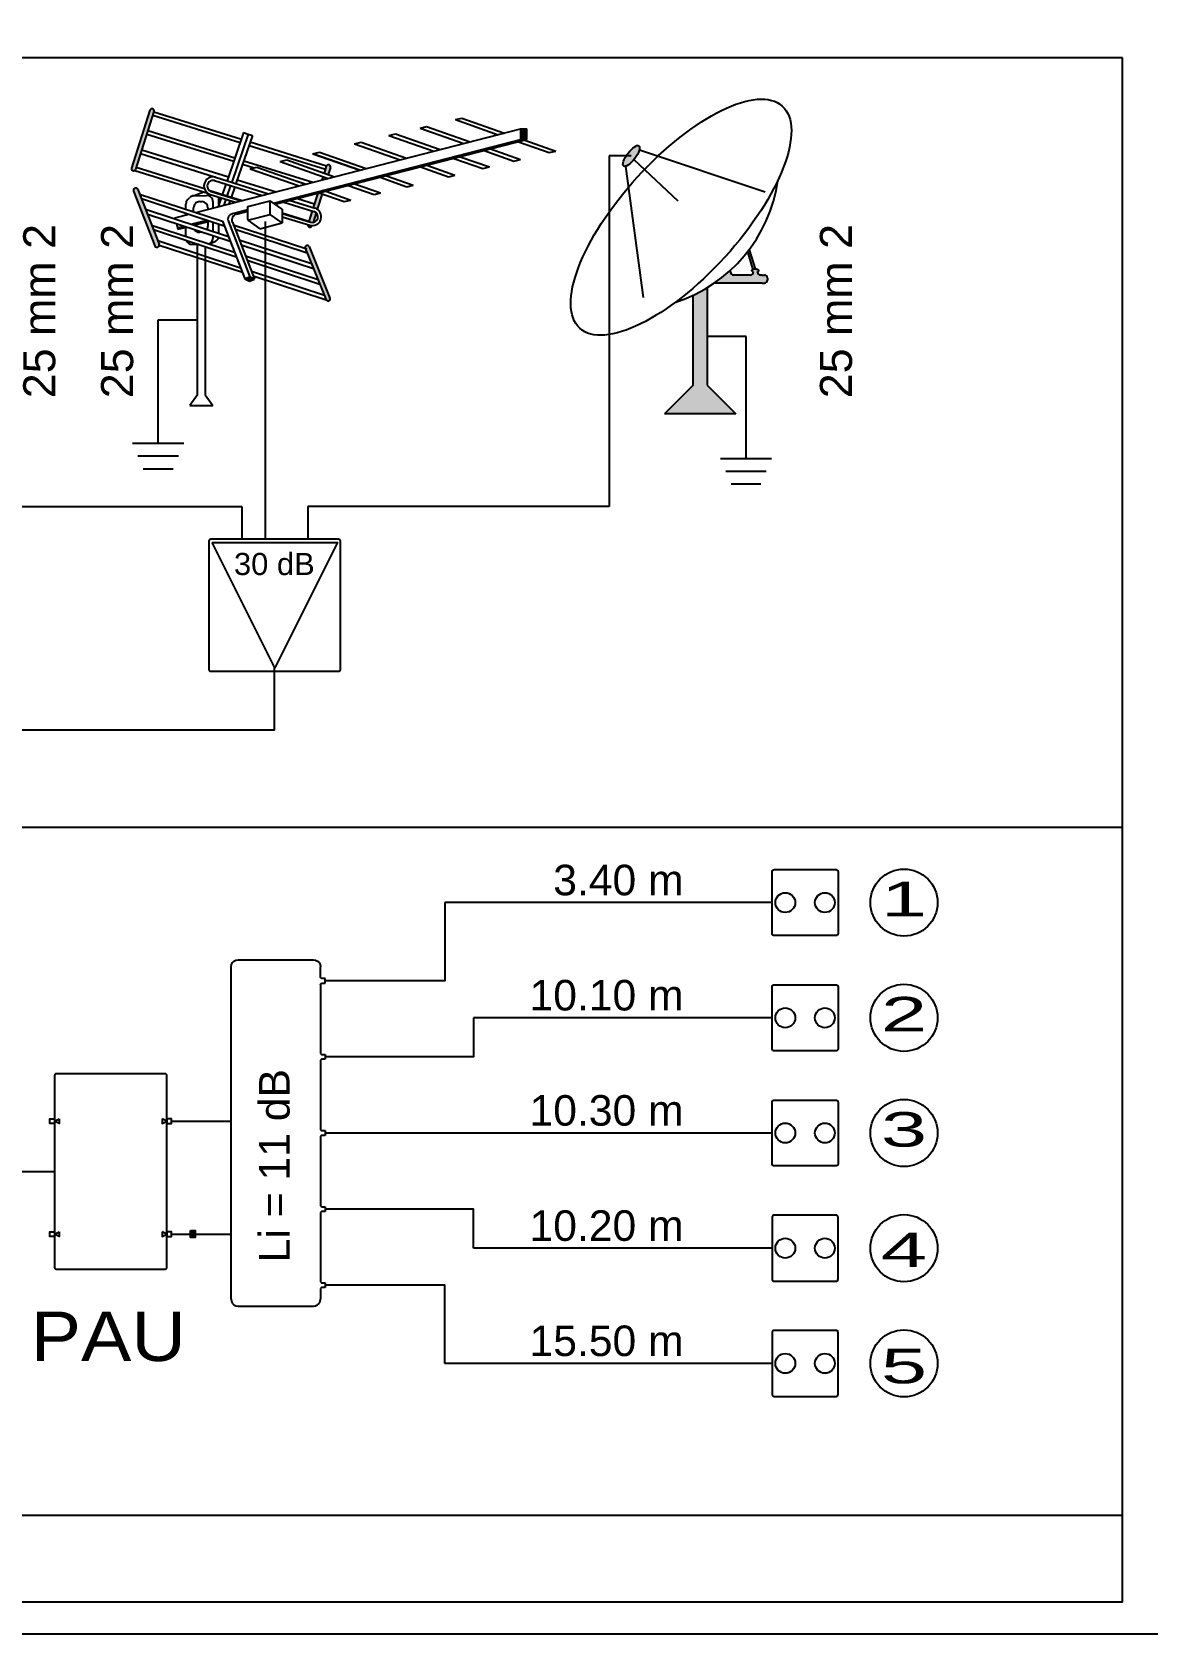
# Model space of a CAD drawing. Header units: millimetres. Extents: x 441156 to 441876, y 4514765 to 4515211.
# Drawn here: x 441445.04 to 441449.18, y 4515026.92 to 4515032.86 of the extents above; entities that cross this region are included whole.
import ezdxf
from ezdxf.enums import TextEntityAlignment as Align

# ---------------------------------------------------------------- set-up
doc = ezdxf.new("R2010")
doc.units = ezdxf.units.MM
doc.layers.add('01_cartela', color=6, linetype='Continuous', plot=False)
for name, color, linetype in [('BORDE-A1', 4, 'Continuous'), ('CALEFAC_NOTAS', 7, 'Continuous'), ('VENTILACIÓN NOTAS', 7, 'Continuous')]:
    doc.layers.add(name, color=color, linetype=linetype)
doc.styles.add('NIEVES2', font='sanss___.ttf')

msp = doc.modelspace()

# ---------------------------------------------------------------- hatches: boundary and pattern name
at = {"layer": 'BORDE-A1', "ltscale": 0.01}
for points in [[(441445.49424606, 4515032.56819787), (441445.49457534, 4515032.56979329), (441445.49456572, 4515032.5714223), (441445.49421761, 4515032.57301372), (441445.49354624, 4515032.57449799), (441445.49258095, 4515032.57581024), (441445.49136391, 4515032.57689312), (441445.48994833, 4515032.5776993), (441445.48839607, 4515032.57819354), (441445.48677497, 4515032.57835425), (441445.48515588, 4515032.5781744), (441445.48360957, 4515032.57766186), (441445.48220361, 4515032.57683902), (441445.48099945, 4515032.57574184), (441445.48004972, 4515032.57441828), (441445.47939593, 4515032.57292619), (441445.41089062, 4515032.35777128), (441445.41056134, 4515032.35617586), (441445.41057096, 4515032.35454685), (441445.41091907, 4515032.35295543), (441445.41159044, 4515032.35147116), (441445.41255573, 4515032.35015891), (441445.41377277, 4515032.34907604), (441445.41518835, 4515032.34826986), (441445.41674061, 4515032.34777561), (441445.41836171, 4515032.3476149), (441445.4199808, 4515032.34779475), (441445.42152711, 4515032.34830729), (441445.42293307, 4515032.34913013), (441445.42413723, 4515032.35022731), (441445.42508696, 4515032.35155087), (441445.42574075, 4515032.35304296)], [(441446.8550007, 4515032.46379109), (441446.87901498, 4515032.46379109), (441446.87901498, 4515032.50301102), (441446.8550007, 4515032.50301102)], [(441447.23823588, 4515032.36532363), (441447.2372423, 4515032.36629131), (441447.23647041, 4515032.36753737), (441447.23592608, 4515032.36905231), (441447.23561346, 4515032.37082462), (441447.23553493, 4515032.37284079), (441447.23569108, 4515032.37508549), (441447.23608073, 4515032.37754163), (441447.23670091, 4515032.38019053), (441447.2375469, 4515032.38301201), (441447.23861226, 4515032.38598461), (441447.23988889, 4515032.3890857), (441447.24136706, 4515032.39229168), (441447.24303554, 4515032.39557816), (441447.24488161, 4515032.39892012), (441447.24689124, 4515032.40229213), (441447.24904912, 4515032.40566852), (441447.25133883, 4515032.40902359), (441447.25374295, 4515032.41233182), (441447.25624318, 4515032.41556803), (441447.2588205, 4515032.41870758), (441447.26145528, 4515032.42172658), (441447.26412748, 4515032.42460206), (441447.26681675, 4515032.42731213), (441447.26950264, 4515032.42983617), (441447.27216469, 4515032.43215496), (441447.27478266, 4515032.43425087), (441447.27733661, 4515032.43610793), (441447.27980711, 4515032.43771202), (441447.28217535, 4515032.43905092), (441447.28442332, 4515032.44011445), (441447.2865339, 4515032.44089451), (441447.28849104, 4515032.44138517), (441447.29027983, 4515032.44158269), (441447.29188666, 4515032.44148557), (441447.29329931, 4515032.44109455), (441447.29450702, 4515032.4404126), (441447.29550061, 4515032.43944492), (441447.2962725, 4515032.43819886), (441447.29681682, 4515032.43668392), (441447.29712944, 4515032.43491161), (441447.29720797, 4515032.43289544), (441447.29705182, 4515032.43065074), (441447.29666217, 4515032.4281946), (441447.29604199, 4515032.4255457), (441447.295196, 4515032.42272422), (441447.29413064, 4515032.41975162), (441447.29285402, 4515032.41665053), (441447.29137584, 4515032.41344455), (441447.28970737, 4515032.41015807), (441447.28786129, 4515032.40681611), (441447.28585167, 4515032.4034441), (441447.28369379, 4515032.40006771), (441447.28140408, 4515032.39671264), (441447.27899995, 4515032.39340441), (441447.27649972, 4515032.3901682), (441447.27392241, 4515032.38702865), (441447.27128763, 4515032.38400965), (441447.26861543, 4515032.38113417), (441447.26592616, 4515032.3784241), (441447.26324027, 4515032.37590006), (441447.26057821, 4515032.37358127), (441447.25796025, 4515032.37148536), (441447.2554063, 4515032.3696283), (441447.2529358, 4515032.36802421), (441447.25056755, 4515032.36668531), (441447.24831958, 4515032.36562178), (441447.246209, 4515032.36484172), (441447.24425187, 4515032.36435106), (441447.24246307, 4515032.36415354), (441447.24085624, 4515032.36425066), (441447.23944359, 4515032.36464168), (441447.23823589, 4515032.36532363)], [(441445.49740602, 4515032.06961651), (441445.49821747, 4515032.06804097), (441445.49933877, 4515032.06666858), (441445.50072089, 4515032.0655593), (441445.50230345, 4515032.06476163), (441445.50401727, 4515032.06431042), (441445.50578745, 4515032.06422539), (441445.50753662, 4515032.06451026), (441445.50918835, 4515032.06515258), (441445.51067043, 4515032.06612427), (441445.5119181, 4515032.06738288), (441445.51287683, 4515032.06887339), (441445.51350471, 4515032.07053065), (441445.51377431, 4515032.07228225), (441445.51367384, 4515032.07405162), (441445.51320769, 4515032.07576143), (441445.43416876, 4515032.27900405), (441445.4333573, 4515032.28057958), (441445.43223601, 4515032.28195198), (441445.43085389, 4515032.28306125), (441445.42927133, 4515032.28385893), (441445.42755751, 4515032.28431014), (441445.42578733, 4515032.28439517), (441445.42403816, 4515032.2841103), (441445.42238643, 4515032.28346798), (441445.42090435, 4515032.28249628), (441445.41965668, 4515032.28123768), (441445.41869795, 4515032.27974717), (441445.41807007, 4515032.27808991), (441445.41780047, 4515032.27633831), (441445.41790094, 4515032.27456894), (441445.41836709, 4515032.27285912)], [(441446.0698213, 4515032.06648775), (441446.06908667, 4515032.06786227), (441446.06808232, 4515032.06905402), (441446.06685213, 4515032.0700109), (441446.06544989, 4515032.07069111), (441446.06393686, 4515032.07106491), (441446.06237917, 4515032.07111596), (441446.06084492, 4515032.07084204), (441446.05940114, 4515032.07025511), (441446.05811094, 4515032.06938083), (441446.0570307, 4515032.06825741), (441446.05620765, 4515032.06693394), (441446.05567774, 4515032.06546827), (441446.05546415, 4515032.06392446), (441446.0555762, 4515032.06236997), (441446.05600899, 4515032.06087275), (441446.13391831, 4515031.86922606), (441446.13465295, 4515031.86785148), (441446.13565732, 4515031.86665967), (441446.13688754, 4515031.86570273), (441446.13828983, 4515031.86502248), (441446.13980291, 4515031.86464864), (441446.14136065, 4515031.86459756), (441446.14289497, 4515031.86487147), (441446.14433881, 4515031.8654584), (441446.14562908, 4515031.86633269), (441446.14670937, 4515031.86745614), (441446.14753248, 4515031.86877965), (441446.14806242, 4515031.87024536), (441446.14827605, 4515031.87178923), (441446.14816402, 4515031.87334378), (441446.14773123, 4515031.87484106)], [(441447.75224563, 4515031.93103816), (441447.5743172, 4515031.93103781), (441447.60528642, 4515031.95385245), (441447.63460053, 4515031.9787583), (441447.63460053, 4515031.97220216), (441447.63464315, 4515031.97122602), (441447.63477069, 4515031.9702573), (441447.63498216, 4515031.96930339), (441447.63527598, 4515031.96837153), (441447.63564989, 4515031.96746883), (441447.63610105, 4515031.96660216), (441447.63662603, 4515031.9657781), (441447.63722084, 4515031.96500294), (441447.63788094, 4515031.96428256), (441447.63860132, 4515031.96362246), (441447.63937648, 4515031.96302765), (441447.64020054, 4515031.96250267), (441447.64106721, 4515031.96205151), (441447.64196991, 4515031.9616776), (441447.64290177, 4515031.96138379), (441447.64385568, 4515031.96117231), (441447.6448244, 4515031.96104477), (441447.64580054, 4515031.96100216), (441447.70789168, 4515031.96100216), (441447.70886782, 4515031.96104477), (441447.70983654, 4515031.96117231), (441447.71079045, 4515031.96138379), (441447.71172231, 4515031.9616776), (441447.71262501, 4515031.96205151), (441447.71349168, 4515031.96250267), (441447.71431574, 4515031.96302765), (441447.7150909, 4515031.96362246), (441447.71581128, 4515031.96428256), (441447.71647138, 4515031.96500294), (441447.71706619, 4515031.9657781), (441447.71759117, 4515031.96660216), (441447.71804233, 4515031.96746883), (441447.71841624, 4515031.96837153), (441447.71871006, 4515031.96930339), (441447.71892153, 4515031.9702573), (441447.71904907, 4515031.97122602), (441447.71909169, 4515031.97220217), (441447.71909181, 4515031.97251958), (441447.71825196, 4515031.97286572), (441447.71747442, 4515031.9732479), (441447.7167651, 4515031.97366322), (441447.71612941, 4515031.9741085), (441447.71557219, 4515031.97458037), (441447.71509766, 4515031.97507522), (441447.71470945, 4515031.9755893), (441447.71441052, 4515031.97611869), (441447.71420312, 4515031.97665937), (441447.71408885, 4515031.97720721), (441447.71406857, 4515031.97775805), (441447.71414243, 4515031.97830769), (441447.71430988, 4515031.97885196), (441447.71456965, 4515031.97938671), (441447.71491974, 4515031.97990787), (441447.7153575, 4515031.98041147), (441447.7158796, 4515031.98089369), (441447.71648207, 4515031.98135084), (441447.71716031, 4515031.98177947), (441447.71790917, 4515031.98217629), (441447.71872295, 4515031.98253829), (441447.71959545, 4515031.98286271), (441447.72052003, 4515031.9831471), (441447.72148967, 4515031.98338927), (441447.72249697, 4515031.9835874), (441447.72353427, 4515031.98373996), (441447.72459368, 4515031.98384581), (441447.72566713, 4515031.98390413), (441447.72674646, 4515031.98391448), (441447.72782344, 4515031.98387678), (441447.7288899, 4515031.98379132), (441447.72993769, 4515031.98365875), (441447.73095887, 4515031.98348008), (441447.73194564, 4515031.98325666), (441447.73289051, 4515031.98299021), (441447.73378627, 4515031.98268274), (441447.73462612, 4515031.98233659), (441447.73540366, 4515031.98195441), (441447.73611297, 4515031.98153909), (441447.73674866, 4515031.98109381), (441447.73730589, 4515031.98062194), (441447.73778041, 4515031.98012709), (441447.73816862, 4515031.97961301), (441447.73846756, 4515031.97908362), (441447.73867496, 4515031.97854295), (441447.73878923, 4515031.9779951), (441447.73880951, 4515031.97744427), (441447.73873564, 4515031.97689462), (441447.73856819, 4515031.97635035), (441447.73830843, 4515031.9758156), (441447.73795834, 4515031.97529444), (441447.73752057, 4515031.97479084), (441447.73699847, 4515031.97430862), (441447.73639601, 4515031.97385147), (441447.73571777, 4515031.97342285), (441447.73533333, 4515031.97321062), (441447.73533333, 4515031.97220216), (441447.73537595, 4515031.97122602), (441447.73550348, 4515031.9702573), (441447.73571496, 4515031.96930339), (441447.73600877, 4515031.96837153), (441447.73638268, 4515031.96746883), (441447.73683385, 4515031.96660216), (441447.73735883, 4515031.9657781), (441447.73795363, 4515031.96500294), (441447.73861374, 4515031.96428256), (441447.73933411, 4515031.96362246), (441447.74010928, 4515031.96302765), (441447.74093333, 4515031.96250267), (441447.74180001, 4515031.96205151), (441447.74270271, 4515031.9616776), (441447.74363456, 4515031.96138379), (441447.74458848, 4515031.96117231), (441447.74555719, 4515031.96104477), (441447.74653334, 4515031.96100216), (441447.75224563, 4515031.96100216), (441447.76033279, 4515031.96100216), (441447.76125768, 4515031.9609639), (441447.76217626, 4515031.9608494), (441447.76308224, 4515031.96065944), (441447.76396943, 4515031.96039531), (441447.76483179, 4515031.96005882), (441447.76566341, 4515031.95965226), (441447.76645862, 4515031.95917842), (441447.76721199, 4515031.95864053), (441447.76791836, 4515031.95804226), (441447.76857291, 4515031.9573877), (441447.76917118, 4515031.95668133), (441447.76970907, 4515031.95592797), (441447.77018291, 4515031.95513276), (441447.77058947, 4515031.95430114), (441447.77092596, 4515031.95343878), (441447.77119009, 4515031.95255158), (441447.77138006, 4515031.9516456), (441447.77149456, 4515031.95072703), (441447.77153281, 4515031.94980214), (441447.77153281, 4515031.94223817), (441447.77149019, 4515031.94126202), (441447.77136266, 4515031.94029331), (441447.77115118, 4515031.93933939), (441447.77085736, 4515031.93840754), (441447.77048345, 4515031.93750484), (441447.77003229, 4515031.93663816), (441447.76950731, 4515031.93581411), (441447.7689125, 4515031.93503894), (441447.7682524, 4515031.93431857), (441447.76753202, 4515031.93365846), (441447.76675686, 4515031.93306366), (441447.7659328, 4515031.93253868), (441447.76506613, 4515031.93208751), (441447.76416343, 4515031.9317136), (441447.76323157, 4515031.93141979), (441447.76227766, 4515031.93120831), (441447.76130894, 4515031.93108078), (441447.7603328, 4515031.93103816)], [(441445.85021894, 4515031.95517543), (441445.83182456, 4515031.94713355), (441445.84906975, 4515031.93794248), (441445.86746414, 4515031.94598436)], [(441447.54827728, 4515031.55279253), (441447.65489615, 4515031.44625748), (441447.38996383, 4515031.44625748), (441447.49658332, 4515031.55279253), (441447.49658332, 4515031.88658568), (441447.54827728, 4515031.91426109)]]:
    msp.add_hatch(color=256, dxfattribs=at).paths.add_polyline_path(points, flags=0)
h = msp.add_hatch(color=256, dxfattribs=at)
h.paths.add_polyline_path([(441446.07236261, 4515032.14575065), (441446.06534203, 4515032.14792786), (441446.06528675, 4515032.14635354), (441446.06553995, 4515032.14479874), (441446.06609189, 4515032.1433233), (441446.06692131, 4515032.14198405), (441446.06799628, 4515032.14083254), (441446.06927542, 4515032.13991311), (441446.07070947, 4515032.13926116), (441446.07224322, 4515032.13890179), (441446.07381762, 4515032.13884883), (441446.07537206, 4515032.13910433), (441446.07684667, 4515032.13965845), (441446.0781847, 4515032.14048985), (441446.07933462, 4515032.14156652), (441446.08025216, 4515032.14284702), (441446.08090199, 4515032.14428203)], flags=0)
h.paths.add_polyline_path([(441446.09620004, 4515032.19232343), (441446.09247014, 4515032.19506092), (441446.08822975, 4515032.19691163), (441446.08147719, 4515032.19900562), (441446.06878226, 4515032.15913644), (441446.07583588, 4515032.15694882), (441446.08022243, 4515032.15608844), (441446.08469162, 4515032.15617964)], flags=0)
h.paths.add_polyline_path([(441446.08544428, 4515032.21146681), (441446.09210322, 4515032.20940218), (441446.10039844, 4515032.20551036), (441446.1017667, 4515032.20980666), (441446.11843913, 4515032.26217007), (441446.10812885, 4515032.26578714), (441446.10225991, 4515032.26427998)], flags=0)
h.paths.add_polyline_path([(441446.13635009, 4515032.31842407), (441446.13715722, 4515032.32095927), (441446.1219999, 4515032.32627749), (441446.11799916, 4515032.31371044)], flags=0)
h.paths.add_polyline_path([(441446.14945441, 4515032.35958013), (441446.1497936, 4515032.36122386), (441446.14978362, 4515032.3629022), (441446.14942492, 4515032.36454178), (441446.14873317, 4515032.36607096), (441446.1477386, 4515032.3674229), (441446.14648468, 4515032.36853851), (441446.14502621, 4515032.36936904), (441446.14342693, 4515032.36987819), (441446.14175675, 4515032.3700437), (441446.14008865, 4515032.36985835), (441446.13849554, 4515032.36933023), (441446.13704705, 4515032.36848242), (441446.13580648, 4515032.36735198), (441446.13482804, 4515032.36598832), (441446.13415452, 4515032.36445103), (441446.12611263, 4515032.33919394), (441446.14126995, 4515032.33387572)], flags=0)
msp.add_hatch(color=256, dxfattribs=at).paths.add_polyline_path([(441445.62939904, 4515028.41502749), (441445.64688253, 4515028.41502749), (441445.64688253, 4515028.38880226), (441445.62939904, 4515028.38880226)])

# ---------------------------------------------------------------- linework, layer by layer
at = {"layer": '01_cartela', "color": 3}
msp.add_lwpolyline([(441432.47255193, 4515048.45299148), (441432.47255193, 4515026.91796746), (441463.11053999, 4515026.91796746), (441463.11053999, 4515048.45299148)], close=True, dxfattribs=at)
at = {"layer": 'BORDE-A1', "ltscale": 0.01}
for p, q in [((441445.47939593, 4515032.57292619), (441445.41089062, 4515032.35777129)), ((441445.49424606, 4515032.56819787), (441445.42574075, 4515032.35304296)), ((441445.48968295, 4515032.55386604), (441445.81424404, 4515032.45237201)), ((441445.49373143, 4515032.56681309), (441445.81866762, 4515032.46520157)), ((441446.48197966, 4515032.50621994), (441446.50632376, 4515032.51203748)), ((441446.50632376, 4515032.51203748), (441446.66854434, 4515032.45511954)), ((441446.61344747, 4515032.53763786), (441446.63779157, 4515032.54345602)), ((441446.61344747, 4515032.53763786), (441446.77251787, 4515032.48182505)), ((441446.63779157, 4515032.54345602), (441446.79614602, 4515032.48789409)), ((441445.46745121, 4515032.48404327), (441445.79035031, 4515032.38306937)), ((441445.47152416, 4515032.49683611), (441445.794728, 4515032.39576676)), ((441445.64939526, 4515032.19334902), (441446.8550007, 4515032.50301102)), ((441445.82710297, 4515032.48966867), (441445.76540653, 4515032.3107212)), ((441445.8443965, 4515032.4837061), (441445.7828867, 4515032.30530018)), ((441445.8597839, 4515032.47840073), (441445.79843992, 4515032.3004764)), ((441445.82710297, 4515032.48966867), (441445.8443965, 4515032.4837061)), ((441445.8443965, 4515032.4837061), (441445.8597839, 4515032.47840073)), ((441445.85167409, 4515032.45488028), (441446.13469423, 4515032.36637675)), ((441445.93798939, 4515032.22825489), (441446.86445123, 4515032.46621797)), ((441445.94424446, 4515032.22369363), (441446.87901498, 4515032.46379109)), ((441446.23863166, 4515032.4480653), (441446.26297576, 4515032.45388285)), ((441446.26297576, 4515032.45388285), (441446.43235399, 4515032.39445358)), ((441446.36647751, 4515032.47861735), (441446.39082161, 4515032.48443551)), ((441446.36647751, 4515032.47861735), (441446.53281081, 4515032.42025589)), ((441446.39082161, 4515032.48443551), (441446.55643897, 4515032.42632493)), ((441446.48197966, 4515032.50621994), (441446.64491618, 4515032.4490505)), ((441446.84720359, 4515032.45562009), (441446.96192799, 4515032.41536663)), ((441446.8550007, 4515032.50301102), (441446.87901498, 4515032.50301102)), ((441446.8550007, 4515032.50301102), (441446.8550007, 4515032.46379109)), ((441446.8550007, 4515032.46379109), (441446.87901498, 4515032.46379109)), ((441446.87083174, 4515032.46168914), (441446.98627209, 4515032.42118417)), ((441446.87901498, 4515032.46379109), (441446.87901498, 4515032.50301102)), ((441445.4444105, 4515032.4116798), (441445.76558704, 4515032.31124439)), ((441445.44888855, 4515032.42574299), (441445.77039981, 4515032.32520295)), ((441445.84725112, 4515032.44205072), (441446.13064575, 4515032.3534297)), ((441446.08409744, 4515032.41113519), (441446.10844154, 4515032.41695273)), ((441446.08409744, 4515032.41113519), (441446.25873637, 4515032.34985913)), ((441446.25873637, 4515032.34985913), (441446.08409744, 4515032.41113519)), ((441446.10844154, 4515032.41695273), (441446.28236452, 4515032.35592818)), ((441446.23863166, 4515032.4480653), (441446.40872584, 4515032.38838453)), ((441446.60749653, 4515032.39405093), (441446.71495802, 4515032.35634612)), ((441446.63112468, 4515032.40011997), (441446.73930212, 4515032.36216367)), ((441446.7196019, 4515032.42284554), (441446.83046017, 4515032.38394809)), ((441446.74323005, 4515032.42891397), (441446.85480427, 4515032.38976625)), ((441446.96192799, 4515032.41536663), (441446.98627209, 4515032.42118417)), ((441447.18448586, 4515032.40286812), (441447.18448586, 4515031.34740063)), ((441447.26637145, 4515032.40286812), (441447.18448586, 4515032.40286812)), ((441447.29621123, 4515032.42619643), (441447.76353193, 4515032.26993353)), ((441445.42335548, 4515032.34946383), (441445.69399153, 4515032.26483316)), ((441445.42824474, 4515032.36090739), (441445.68160378, 4515032.28167937)), ((441445.8233574, 4515032.37274747), (441445.86672187, 4515032.35918728)), ((441445.82773509, 4515032.38544486), (441446.08457964, 4515032.30512701)), ((441445.85197761, 4515032.35566383), (441445.87632171, 4515032.36148137)), ((441445.85197761, 4515032.35566383), (441446.03344314, 4515032.29199271)), ((441445.87632171, 4515032.36148137), (441446.05707129, 4515032.29806114)), ((441445.96278081, 4515032.38214292), (441445.98712491, 4515032.38796047)), ((441445.96278081, 4515032.38214292), (441446.14098785, 4515032.31961549)), ((441445.98712491, 4515032.38796047), (441446.164616, 4515032.32568454)), ((441446.13415452, 4515032.36445103), (441446.12611263, 4515032.33919394)), ((441446.14945441, 4515032.35958013), (441446.14126995, 4515032.33387573)), ((441446.48341156, 4515032.36217957), (441446.58711218, 4515032.32579346)), ((441446.50703971, 4515032.36824801), (441446.61145628, 4515032.33161161)), ((441446.58711218, 4515032.32579346), (441446.61145628, 4515032.33161161)), ((441446.71495802, 4515032.35634612), (441446.73930212, 4515032.36216367)), ((441446.83046017, 4515032.38394809), (441446.85480427, 4515032.38976625)), ((441447.24518548, 4515032.36455383), (441447.31048982, 4515031.87716453)), ((441447.27624482, 4515032.38984947), (441447.43874076, 4515032.23664802)), ((441445.41836709, 4515032.27285913), (441445.49740602, 4515032.06961651)), ((441445.43416876, 4515032.27900405), (441445.51320769, 4515032.07576143)), ((441445.69844082, 4515032.2764144), (441445.82216353, 4515032.237725)), ((441445.71928289, 4515032.31133435), (441445.89571536, 4515032.25661688)), ((441445.72315636, 4515032.32382429), (441445.91986303, 4515032.26281932)), ((441445.76114204, 4515032.29835242), (441445.74749801, 4515032.25877757)), ((441445.77862221, 4515032.2929314), (441445.76497818, 4515032.25335655)), ((441445.79417544, 4515032.28810762), (441445.78053141, 4515032.24853277)), ((441445.80340628, 4515032.31488105), (441445.947331, 4515032.26987417)), ((441446.01510628, 4515032.31278583), (441446.05988307, 4515032.29878382)), ((441446.01510628, 4515032.31278583), (441446.05707129, 4515032.29806114)), ((441446.1219999, 4515032.32627749), (441446.11799916, 4515032.31371044)), ((441446.131757, 4515032.27185619), (441446.22480222, 4515032.23920953)), ((441446.13715722, 4515032.32095927), (441446.13635009, 4515032.31842408)), ((441446.21567357, 4515032.29341053), (441446.31126132, 4515032.25987108)), ((441446.23930172, 4515032.29947958), (441446.33560542, 4515032.26568924)), ((441446.33342208, 4515032.32365418), (441446.43257796, 4515032.28886334)), ((441446.35705024, 4515032.32972322), (441446.45692206, 4515032.29468089)), ((441446.43257796, 4515032.28886334), (441446.45692206, 4515032.29468089)), ((441445.44094947, 4515032.26156794), (441445.74835042, 4515032.16096426)), ((441445.44746093, 4515032.24482513), (441445.75489003, 4515032.14421166)), ((441445.61276253, 4515032.20533841), (441445.61276253, 4515032.22450993)), ((441445.61905983, 4515032.24015433), (441445.6266293, 4515032.24803405)), ((441445.64243464, 4515032.25496713), (441445.68968483, 4515032.2559713)), ((441445.64293152, 4515032.25564943), (441445.67912978, 4515032.26948071)), ((441445.66394983, 4515032.23345073), (441445.67221873, 4515032.23345073)), ((441445.70341636, 4515032.26017337), (441445.79680303, 4515032.23121109)), ((441445.70688902, 4515032.27137154), (441445.81845345, 4515032.23677163)), ((441445.71274756, 4515032.23339382), (441445.71274756, 4515032.20962125)), ((441445.74367472, 4515032.24768832), (441445.73228012, 4515032.2146384)), ((441445.73504356, 4515032.22265336), (441445.73504356, 4515032.25036487)), ((441445.76115489, 4515032.24226669), (441445.75350892, 4515032.22009063)), ((441445.77670812, 4515032.23744352), (441445.77239835, 4515032.22494256)), ((441445.84330055, 4515032.21565542), (441445.92610158, 4515032.23692338)), ((441445.84330055, 4515032.16715569), (441445.84330055, 4515032.21565542)), ((441445.96986809, 4515032.20500736), (441445.92610158, 4515032.23692338)), ((441445.92610158, 4515032.20338638), (441445.92610158, 4515032.23692338)), ((441445.97576702, 4515032.23178997), (441446.08822975, 4515032.19691163)), ((441445.99991531, 4515032.23799241), (441446.09210322, 4515032.20940218)), ((441446.0270204, 4515032.24495425), (441446.08985135, 4515032.22530665)), ((441446.10225991, 4515032.26427998), (441446.08544428, 4515032.21146681)), ((441446.11843913, 4515032.26217007), (441446.10039844, 4515032.20551036)), ((441446.10812885, 4515032.26578714), (441446.20045812, 4515032.23339198)), ((441446.20045812, 4515032.23339198), (441446.22480222, 4515032.23920953)), ((441446.31126132, 4515032.25987108), (441446.33560542, 4515032.26568924)), ((441445.46287648, 4515032.20518482), (441445.77037289, 4515032.10454993)), ((441445.46995274, 4515032.18698808), (441445.77748036, 4515032.08634279)), ((441445.57215415, 4515032.17350927), (441445.62438049, 4515032.18692383)), ((441445.57215415, 4515032.17350927), (441445.57330028, 4515032.16904652)), ((441445.61276253, 4515032.1839401), (441445.61276253, 4515032.19072632)), ((441445.63229876, 4515032.14973793), (441445.69152365, 4515032.16494971)), ((441445.64136745, 4515032.19597661), (441445.64136745, 4515032.21086835)), ((441445.64285809, 4515032.1462818), (441445.70208298, 4515032.16149418)), ((441445.69480111, 4515032.21086835), (441445.69480111, 4515032.20501164)), ((441445.69480111, 4515032.16387701), (441445.69480111, 4515032.14218559)), ((441445.71274756, 4515032.15800378), (441445.71274756, 4515032.12340876)), ((441445.74835042, 4515032.16096426), (441445.83182456, 4515031.94713355)), ((441445.77059807, 4515032.15913583), (441445.85051083, 4515031.95442828)), ((441445.78519915, 4515032.15671813), (441445.86746414, 4515031.94598436)), ((441445.78601668, 4515032.18922038), (441445.84330055, 4515032.20393405)), ((441445.80061714, 4515032.18680267), (441445.84330055, 4515032.19776587)), ((441445.84330055, 4515032.16480162), (441445.92610158, 4515032.18606898)), ((441445.84330055, 4515032.16715569), (441445.84330055, 4515032.16480162)), ((441445.84330055, 4515032.16480162), (441445.88706706, 4515032.1328856)), ((441445.88706706, 4515032.1328856), (441445.96986809, 4515032.15415295)), ((441445.90658432, 4515032.15947729), (441445.90658432, 4515030.98024731)), ((441445.92610158, 4515032.19111122), (441445.92610158, 4515032.20338638)), ((441445.92610158, 4515032.18606898), (441445.92610158, 4515032.19111122)), ((441445.96986809, 4515032.15415295), (441445.92610158, 4515032.18606898)), ((441445.96986809, 4515032.20500736), (441445.96986809, 4515032.15415295)), ((441445.96986809, 4515032.19153589), (441446.06920754, 4515032.16047166)), ((441445.96986809, 4515032.18981272), (441446.07583588, 4515032.15694882)), ((441445.96986809, 4515032.17753756), (441446.07236261, 4515032.14575065)), ((441446.08147719, 4515032.19900563), (441446.06878226, 4515032.15913645)), ((441446.09620004, 4515032.19232343), (441446.08469162, 4515032.15617964)), ((441446.1017667, 4515032.20980666), (441446.10039844, 4515032.20551036)), ((441445.48566874, 4515032.14657613), (441445.7932649, 4515032.0459082)), ((441445.49217531, 4515032.12984434), (441445.79980023, 4515032.02916723)), ((441445.58160407, 4515032.13671684), (441445.60511167, 4515032.14275468)), ((441445.58309043, 4515032.1309305), (441445.615671, 4515032.13929854)), ((441445.61276253, 4515032.10498194), (441445.61276253, 4515032.138552)), ((441445.64136745, 4515032.1467695), (441445.64136745, 4515032.15206691)), ((441445.67221873, 4515032.11960321), (441445.66394983, 4515032.11960321)), ((441445.71274756, 4515032.10752815), (441445.71274756, 4515032.09699269)), ((441445.73504356, 4515032.1161122), (441445.73504356, 4515032.15070722)), ((441445.78869567, 4515032.1477602), (441446.06196911, 4515032.05832532)), ((441445.79523529, 4515032.13100761), (441446.06314033, 4515032.04332956)), ((441445.50816851, 4515032.08871889), (441445.8158638, 4515031.98801852)), ((441445.51376943, 4515032.07218414), (441445.8224438, 4515031.97116312)), ((441445.66155782, 4515032.07441031), (441445.63534491, 4515032.07441031)), ((441445.65548388, 4515031.51634461), (441445.65548388, 4515032.07441031)), ((441445.68371185, 4515032.06715964), (441445.68371185, 4515031.51634461)), ((441445.69970934, 4515032.07652634), (441445.7208384, 4515032.0849678)), ((441445.81071875, 4515032.09134587), (441446.07936239, 4515032.00342611)), ((441445.81782623, 4515032.07313874), (441446.08680948, 4515031.98510822)), ((441446.05600899, 4515032.06087276), (441446.13391831, 4515031.86922607)), ((441446.0698213, 4515032.06648775), (441446.14773123, 4515031.87484106)), ((441447.69754101, 4515032.04653848), (441447.71774668, 4515031.98209634)), ((441447.70411979, 4515032.05509988), (441447.72643904, 4515031.98391681)), ((441445.83361076, 4515032.03270414), (441446.10334729, 4515031.94442702)), ((441445.84014609, 4515032.01596317), (441446.1101947, 4515031.92758386)), ((441445.85620966, 4515031.97481446), (441446.1270244, 4515031.88618427)), ((441447.63460053, 4515031.97220217), (441447.63460053, 4515031.9787583)), ((441445.83182456, 4515031.94713355), (441445.85021894, 4515031.95517543)), ((441445.83182456, 4515031.94713355), (441445.84906975, 4515031.93794248)), ((441445.84906975, 4515031.93794248), (441445.86746414, 4515031.94598436)), ((441445.85021894, 4515031.95517543), (441445.86746414, 4515031.94598436)), ((441445.86278966, 4515031.95795907), (441446.13391831, 4515031.86922607)), ((441447.75224563, 4515031.93103816), (441447.57431702, 4515031.93103816)), ((441447.70789168, 4515031.96100216), (441447.64580054, 4515031.96100216)), ((441447.71909169, 4515031.97251976), (441447.71909169, 4515031.97220217)), ((441447.73533333, 4515031.9736047), (441447.73533333, 4515031.97220217)), ((441447.75224563, 4515031.96100216), (441447.74653334, 4515031.96100216)), ((441447.75224563, 4515031.96100216), (441447.7603328, 4515031.96100216)), ((441447.75224563, 4515031.93103816), (441447.7603328, 4515031.93103816)), ((441447.77153281, 4515031.94980214), (441447.77153281, 4515031.94223818)), ((441447.49658332, 4515031.55279253), (441447.49658332, 4515031.88658569)), ((441447.54827728, 4515031.91426109), (441447.54827728, 4515031.55279253)), ((441445.5099492, 4515031.79537746), (441445.65548388, 4515031.79537746)), ((441445.5099492, 4515031.33717501), (441445.5099492, 4515031.79537746)), ((441447.6926389, 4515031.73352681), (441447.54827728, 4515031.73352681)), ((441447.6926389, 4515031.27901793), (441447.6926389, 4515031.73352681)), ((441445.65548388, 4515031.51634461), (441445.62697626, 4515031.47682667)), ((441445.68371185, 4515031.51634461), (441445.71221947, 4515031.47682667)), ((441447.49658332, 4515031.55279253), (441447.38996383, 4515031.44625749)), ((441447.54827728, 4515031.55279253), (441447.65489615, 4515031.44625749)), ((441445.62697626, 4515031.47682667), (441445.71221947, 4515031.47682667)), ((441447.65489615, 4515031.44625749), (441447.38996383, 4515031.44625749)), ((441445.41438225, 4515031.33717501), (441445.60551615, 4515031.33717501)), ((441447.18448586, 4515031.34740063), (441447.18448586, 4515031.10263175)), ((441445.43444963, 4515031.28978286), (441445.58544878, 4515031.28978286)), ((441447.78743544, 4515031.27901793), (441447.59784236, 4515031.27901793)), ((441445.45451701, 4515031.24239132), (441445.56538079, 4515031.24239132)), ((441447.76752961, 4515031.23200823), (441447.61774819, 4515031.23200823)), ((441447.74762379, 4515031.18499792), (441447.63765341, 4515031.18499792)), ((441444.74155466, 4515031.10263175), (441445.82014201, 4515031.10263175)), ((441445.82014201, 4515031.10263175), (441445.82014201, 4515030.98024731)), ((441447.18448586, 4515031.10263175), (441446.06491089, 4515031.10263175)), ((441446.06491089, 4515031.10263175), (441446.06491089, 4515030.98024731)), ((441443.2156014, 4515029.9125196), (441449.0895135, 4515029.9125196)), ((441447.7891968, 4515029.63205724), (441446.57394227, 4515029.63205724)), ((441445.7911622, 4515029.41510086), (441445.79847296, 4515029.41882588)), ((441445.79847296, 4515029.41882588), (441445.80657701, 4515029.42010944)), ((441445.80657701, 4515029.42010944), (441446.08631287, 4515029.42010944)), ((441445.80657701, 4515029.42010944), (441446.08631287, 4515029.42010944)), ((441446.08631287, 4515029.42010944), (441446.09441692, 4515029.41882588)), ((441446.09441692, 4515029.41882588), (441446.10172768, 4515029.41510086)), ((441445.78035177, 4515029.3938842), (441445.78163532, 4515029.40198824)), ((441445.78035177, 4515028.16023028), (441445.78035177, 4515029.3938842)), ((441445.78163532, 4515029.40198824), (441445.78536034, 4515029.40929901)), ((441445.78536034, 4515029.40929901), (441445.7911622, 4515029.41510086)), ((441446.10172768, 4515029.41510086), (441446.10752954, 4515029.40929901)), ((441446.10752954, 4515029.40929901), (441446.11125456, 4515029.40198824)), ((441446.11125456, 4515029.40198824), (441446.11253811, 4515029.3938842)), ((441446.11253811, 4515029.3556199), (441446.11253811, 4515029.3938842)), ((441446.11279482, 4515029.35399909), (441446.11253811, 4515029.3556199)), ((441446.11253811, 4515029.32764632), (441446.11279482, 4515029.32926713)), ((441446.11253811, 4515029.32764632), (441446.11253811, 4515029.07333197)), ((441446.11353983, 4515029.35253694), (441446.11279482, 4515029.35399909)), ((441446.11279482, 4515029.32926713), (441446.11353983, 4515029.33072928)), ((441446.1147002, 4515029.35137657), (441446.11353983, 4515029.35253694)), ((441446.11353983, 4515029.33072928), (441446.1147002, 4515029.33188965)), ((441446.11616235, 4515029.35063157), (441446.1147002, 4515029.35137657)), ((441446.1147002, 4515029.33188965), (441446.11616235, 4515029.33263465)), ((441446.11778316, 4515029.35037486), (441446.11616235, 4515029.35063157)), ((441446.11616235, 4515029.33263465), (441446.11778316, 4515029.33289136)), ((441446.1300216, 4515029.35037486), (441446.11778316, 4515029.35037486)), ((441446.11778316, 4515029.33289136), (441446.1300216, 4515029.33289136)), ((441446.1300216, 4515029.33289136), (441446.1300216, 4515029.35037486)), ((441447.7891968, 4515029.20455724), (441446.68081727, 4515029.20455724)), ((441446.11253811, 4515029.15270099), (441446.11253811, 4515029.11443669)), ((441446.11253811, 4515029.07333197), (441446.11279482, 4515029.07171116)), ((441446.11279482, 4515029.07171116), (441446.11353983, 4515029.07024901)), ((441446.11353983, 4515029.07024901), (441446.1147002, 4515029.06908864)), ((441446.1147002, 4515029.06908864), (441446.11616235, 4515029.06834363)), ((441446.11616235, 4515029.06834363), (441446.11778316, 4515029.06808692)), ((441446.11778316, 4515029.06808692), (441446.1300216, 4515029.06808692)), ((441446.1300216, 4515029.06808692), (441446.1300216, 4515029.05060343)), ((441446.11279482, 4515029.04697919), (441446.11253811, 4515029.04535838)), ((441446.11253811, 4515029.04535838), (441446.11253811, 4515028.79104403)), ((441446.11353983, 4515029.04844134), (441446.11279482, 4515029.04697919)), ((441446.1147002, 4515029.04960172), (441446.11353983, 4515029.04844134)), ((441446.11616235, 4515029.05034672), (441446.1147002, 4515029.04960172)), ((441446.11778316, 4515029.05060343), (441446.11616235, 4515029.05034672)), ((441446.1300216, 4515029.05060343), (441446.11778316, 4515029.05060343)), ((441446.68081727, 4515029.05934518), (441446.1300216, 4515029.05934518)), ((441446.11253811, 4515028.79104403), (441446.11279482, 4515028.78942323)), ((441446.11279482, 4515028.76469126), (441446.11253811, 4515028.76307045)), ((441446.11279482, 4515028.78942323), (441446.11353983, 4515028.78796107)), ((441446.11353983, 4515028.76615341), (441446.11279482, 4515028.76469126)), ((441446.11353983, 4515028.78796107), (441446.1147002, 4515028.7868007)), ((441446.1147002, 4515028.76731378), (441446.11353983, 4515028.76615341)), ((441446.1147002, 4515028.7868007), (441446.11616235, 4515028.7860557)), ((441446.11616235, 4515028.76805879), (441446.1147002, 4515028.76731378)), ((441446.11616235, 4515028.7860557), (441446.11778316, 4515028.78579899)), ((441446.11778316, 4515028.7683155), (441446.11616235, 4515028.76805879)), ((441446.11778316, 4515028.78579899), (441446.1300216, 4515028.78579899)), ((441446.1300216, 4515028.7683155), (441446.11778316, 4515028.7683155)), ((441446.1300216, 4515028.78579899), (441446.1300216, 4515028.7683155)), ((441447.7891968, 4515028.77705724), (441446.1300216, 4515028.77705724)), ((441446.11253811, 4515028.76307045), (441446.11253811, 4515028.5087561)), ((441446.11253811, 4515028.5087561), (441446.11279482, 4515028.50713529)), ((441446.11279482, 4515028.48240332), (441446.11253811, 4515028.48078251)), ((441446.11253811, 4515028.48078251), (441446.11253811, 4515028.22646817)), ((441446.11279482, 4515028.50713529), (441446.11353983, 4515028.50567314)), ((441446.11353983, 4515028.48386548), (441446.11279482, 4515028.48240332)), ((441446.11353983, 4515028.50567314), (441446.1147002, 4515028.50451277)), ((441446.1147002, 4515028.48502585), (441446.11353983, 4515028.48386548)), ((441446.1147002, 4515028.50451277), (441446.11616235, 4515028.50376776)), ((441446.11616235, 4515028.48577085), (441446.1147002, 4515028.48502585)), ((441446.11616235, 4515028.50376776), (441446.11778316, 4515028.50351105)), ((441446.11778316, 4515028.48602756), (441446.11616235, 4515028.48577085)), ((441446.11778316, 4515028.50351105), (441446.1300216, 4515028.50351105)), ((441446.1300216, 4515028.48602756), (441446.11778316, 4515028.48602756)), ((441446.1300216, 4515028.50351105), (441446.1300216, 4515028.48602756)), ((441446.68081727, 4515028.49476931), (441446.1300216, 4515028.49476931)), ((441445.55946507, 4515028.40191487), (441445.62939904, 4515028.40191487)), ((441447.7891968, 4515028.34955724), (441446.68081727, 4515028.34955724)), ((441446.11253811, 4515028.22646817), (441446.11279482, 4515028.22484736)), ((441446.11253811, 4515028.22646817), (441446.11279482, 4515028.22484736)), ((441446.11279482, 4515028.20011539), (441446.11253811, 4515028.19849458)), ((441446.11279482, 4515028.20011539), (441446.11253811, 4515028.19849458)), ((441446.11253811, 4515028.19849458), (441446.11253811, 4515028.16023028)), ((441446.11279482, 4515028.22484736), (441446.11353983, 4515028.2233852)), ((441446.11279482, 4515028.22484736), (441446.11353983, 4515028.2233852)), ((441446.11353983, 4515028.20157754), (441446.11279482, 4515028.20011539)), ((441446.11353983, 4515028.20157754), (441446.11279482, 4515028.20011539)), ((441446.11353983, 4515028.2233852), (441446.1147002, 4515028.22222483)), ((441446.11353983, 4515028.2233852), (441446.1147002, 4515028.22222483)), ((441446.1147002, 4515028.20273791), (441446.11353983, 4515028.20157754)), ((441446.1147002, 4515028.20273791), (441446.11353983, 4515028.20157754)), ((441446.1147002, 4515028.22222483), (441446.11616235, 4515028.22147983)), ((441446.1147002, 4515028.22222483), (441446.11616235, 4515028.22147983)), ((441446.11616235, 4515028.20348292), (441446.1147002, 4515028.20273791)), ((441446.11616235, 4515028.20348292), (441446.1147002, 4515028.20273791)), ((441446.11616235, 4515028.22147983), (441446.11778316, 4515028.22122312)), ((441446.11616235, 4515028.22147983), (441446.11778316, 4515028.22122312)), ((441446.11778316, 4515028.20373963), (441446.11616235, 4515028.20348292)), ((441446.11778316, 4515028.20373963), (441446.11616235, 4515028.20348292)), ((441446.11778316, 4515028.22122312), (441446.1300216, 4515028.22122312)), ((441446.11778316, 4515028.22122312), (441446.1300216, 4515028.22122312)), ((441446.1300216, 4515028.20373963), (441446.11778316, 4515028.20373963)), ((441446.1300216, 4515028.20373963), (441446.11778316, 4515028.20373963)), ((441446.1300216, 4515028.22122312), (441446.1300216, 4515028.20373963)), ((441446.1300216, 4515028.22122312), (441446.1300216, 4515028.20373963)), ((441445.78035177, 4515028.16023028), (441445.78163532, 4515028.15212624)), ((441445.78163532, 4515028.15212624), (441445.78536034, 4515028.14481547)), ((441445.78536034, 4515028.14481547), (441445.7911622, 4515028.13901362)), ((441445.7911622, 4515028.13901362), (441445.79847296, 4515028.1352886)), ((441445.79847296, 4515028.1352886), (441445.80657701, 4515028.13400505)), ((441445.80657701, 4515028.13400505), (441446.08631287, 4515028.13400505)), ((441445.80657701, 4515028.13400505), (441446.08631287, 4515028.13400505)), ((441446.08631287, 4515028.13400505), (441446.09441692, 4515028.1352886)), ((441446.09441692, 4515028.1352886), (441446.10172768, 4515028.13901362)), ((441446.10172768, 4515028.13901362), (441446.10752954, 4515028.14481547)), ((441446.10752954, 4515028.14481547), (441446.11125456, 4515028.15212624)), ((441446.11125456, 4515028.15212624), (441446.11253811, 4515028.16023028)), ((441447.7891968, 4515027.92205724), (441446.57394227, 4515027.92205724)), ((441443.2156014, 4515027.35860306), (441449.0895135, 4515027.35860306))]:
    msp.add_line(p, q, dxfattribs=at)
for points in [[(441445.57775385, 4515032.15170832), (441445.58160407, 4515032.13671684), (441445.58309043, 4515032.1309305)], [(441447.71909181, 4515031.97251958), (441447.71815123, 4515031.97291158), (441447.71729047, 4515031.97334875), (441447.71651782, 4515031.97382687), (441447.71584071, 4515031.97434134), (441447.71526568, 4515031.9748872), (441447.71479824, 4515031.9754592), (441447.71444292, 4515031.97605182), (441447.71420312, 4515031.97665937), (441447.71408116, 4515031.97727599), (441447.71407822, 4515031.97789574), (441447.71419431, 4515031.97851265), (441447.71442833, 4515031.97912078), (441447.71477802, 4515031.97971428), (441447.71524002, 4515031.98028743), (441447.71580986, 4515031.98083471), (441447.71648207, 4515031.98135085), (441447.71725017, 4515031.98183087), (441447.71810676, 4515031.98227017), (441447.7190436, 4515031.98266449), (441447.72005166, 4515031.98301005), (441447.72112124, 4515031.98330353), (441447.72224202, 4515031.98354209), (441447.72340323, 4515031.98372343), (441447.72459368, 4515031.98384581), (441447.72580189, 4515031.98390805), (441447.72701624, 4515031.98390955), (441447.72822504, 4515031.9838503), (441447.72941663, 4515031.98373087), (441447.73057955, 4515031.9835524), (441447.73170259, 4515031.98331662), (441447.73277494, 4515031.9830258), (441447.73378627, 4515031.98268274), (441447.73472685, 4515031.98229073), (441447.7355876, 4515031.98185357), (441447.73636026, 4515031.98137545), (441447.73703736, 4515031.98086098), (441447.7376124, 4515031.98031512), (441447.73807984, 4515031.97974312), (441447.73843516, 4515031.97915049), (441447.73867496, 4515031.97854295), (441447.73879692, 4515031.97792633), (441447.73879986, 4515031.97730658), (441447.73868376, 4515031.97668967), (441447.73844974, 4515031.97608153), (441447.73810005, 4515031.97548803), (441447.73763806, 4515031.97491489), (441447.73706822, 4515031.97436761), (441447.73639601, 4515031.97385147), (441447.73562791, 4515031.97337144), (441447.73533301, 4515031.97321033)], [(441445.93990393, 4515030.50819304), (441445.93990393, 4515030.27146841), (441444.9505934, 4515030.27146841), (441444.9505934, 4515028.63430043), (441445.12542831, 4515028.63430043)], [(441446.57394227, 4515029.63205724), (441446.57394227, 4515029.34163311), (441446.1300216, 4515029.34163311)], [(441446.68081727, 4515029.20455724), (441446.68081727, 4515029.05934518), (441446.1300216, 4515029.05934518)], [(441445.55946507, 4515028.82151867), (441445.78035177, 4515028.82151867)], [(441446.68081727, 4515028.34955724), (441446.68081727, 4515028.49476931), (441446.1300216, 4515028.49476931)], [(441445.64688253, 4515028.40191487), (441445.78035177, 4515028.40191487)], [(441446.57394227, 4515027.92205724), (441446.57394227, 4515028.21248137), (441446.1300216, 4515028.21248137)]]:
    msp.add_lwpolyline(points, dxfattribs=at)
for points in [[(441445.94252645, 4515030.98024731), (441445.70510064, 4515030.98024731), (441445.70283151, 4515030.97988792), (441445.70078449, 4515030.97884491), (441445.69915997, 4515030.97722039), (441445.69811697, 4515030.97517338), (441445.69775757, 4515030.97290424), (441445.69775757, 4515030.49805262), (441445.69811697, 4515030.49578348), (441445.69915997, 4515030.49373647), (441445.70078449, 4515030.49211195), (441445.70283151, 4515030.49106895), (441445.70510064, 4515030.49070955), (441446.17995226, 4515030.49070955), (441446.1822214, 4515030.49106895), (441446.18426841, 4515030.49211195), (441446.18589293, 4515030.49373647), (441446.18693594, 4515030.49578348), (441446.18729533, 4515030.49805262), (441446.18729533, 4515030.97290424), (441446.18693594, 4515030.97517338), (441446.18589293, 4515030.97722039), (441446.18426841, 4515030.97884491), (441446.1822214, 4515030.97988792), (441446.17995226, 4515030.98024731), (441445.94252645, 4515030.98024731)], [(441445.70999602, 4515030.96800887), (441446.17505689, 4515030.96800887), (441445.94252645, 4515030.502948), (441445.70999602, 4515030.96800887)], [(441447.91158124, 4515029.5096728), (441447.79653987, 4515029.5096728), (441447.79427074, 4515029.51003219), (441447.79222372, 4515029.5110752), (441447.7905992, 4515029.51269972), (441447.7895562, 4515029.51474673), (441447.7891968, 4515029.51701587), (441447.7891968, 4515029.74709862), (441447.7895562, 4515029.74936775), (441447.7905992, 4515029.75141476), (441447.79222372, 4515029.75303928), (441447.79427074, 4515029.75408229), (441447.79653987, 4515029.75444168), (441448.02662262, 4515029.75444168), (441448.02889175, 4515029.75408229), (441448.03093877, 4515029.75303928), (441448.03256329, 4515029.75141476), (441448.03360629, 4515029.74936775), (441448.03396569, 4515029.74709862), (441448.03396569, 4515029.51701587), (441448.03360629, 4515029.51474673), (441448.03256329, 4515029.51269972), (441448.03093877, 4515029.5110752), (441448.02889175, 4515029.51003219), (441448.02662262, 4515029.5096728), (441447.91158124, 4515029.5096728)], [(441447.91158124, 4515029.0821728), (441447.79653987, 4515029.0821728), (441447.79427074, 4515029.0825322), (441447.79222372, 4515029.0835752), (441447.7905992, 4515029.08519972), (441447.7895562, 4515029.08724673), (441447.7891968, 4515029.08951587), (441447.7891968, 4515029.31959862), (441447.7895562, 4515029.32186775), (441447.7905992, 4515029.32391476), (441447.79222372, 4515029.32553928), (441447.79427074, 4515029.32658229), (441447.79653987, 4515029.32694168), (441448.02662262, 4515029.32694168), (441448.02889175, 4515029.32658229), (441448.03093877, 4515029.32553928), (441448.03256329, 4515029.32391476), (441448.03360629, 4515029.32186775), (441448.03396569, 4515029.31959862), (441448.03396569, 4515029.08951587), (441448.03360629, 4515029.08724673), (441448.03256329, 4515029.08519972), (441448.03093877, 4515029.0835752), (441448.02889175, 4515029.0825322), (441448.02662262, 4515029.0821728), (441447.91158124, 4515029.0821728)], [(441445.47509814, 4515028.99635358), (441445.13067336, 4515028.99635358), (441445.12905255, 4515028.99609687), (441445.12759039, 4515028.99535187), (441445.12643002, 4515028.9941915), (441445.12568502, 4515028.99272934), (441445.12542831, 4515028.99110854), (441445.12542831, 4515028.27749233), (441445.12568502, 4515028.27587152), (441445.12643002, 4515028.27440936), (441445.12759039, 4515028.27324899), (441445.12905255, 4515028.27250399), (441445.13067336, 4515028.27224728), (441445.53673653, 4515028.27224728), (441445.53835734, 4515028.27250399), (441445.5398195, 4515028.27324899), (441445.54097987, 4515028.27440936), (441445.54172487, 4515028.27587152), (441445.54198158, 4515028.27749233), (441445.54198158, 4515028.99110854), (441445.54172487, 4515028.99272934), (441445.54097987, 4515028.9941915), (441445.5398195, 4515028.99535187), (441445.53835734, 4515028.99609687), (441445.53673653, 4515028.99635358), (441445.47509814, 4515028.99635358)], [(441447.91158124, 4515028.6546728), (441447.79653987, 4515028.6546728), (441447.79427074, 4515028.6550322), (441447.79222372, 4515028.6560752), (441447.7905992, 4515028.65769972), (441447.7895562, 4515028.65974673), (441447.7891968, 4515028.66201587), (441447.7891968, 4515028.89209862), (441447.7895562, 4515028.89436775), (441447.7905992, 4515028.89641476), (441447.79222372, 4515028.89803928), (441447.79427074, 4515028.89908229), (441447.79653987, 4515028.89944168), (441448.02662262, 4515028.89944168), (441448.02889175, 4515028.89908229), (441448.03093877, 4515028.89803928), (441448.03256329, 4515028.89641476), (441448.03360629, 4515028.89436775), (441448.03396569, 4515028.89209862), (441448.03396569, 4515028.66201587), (441448.03360629, 4515028.65974673), (441448.03256329, 4515028.65769972), (441448.03093877, 4515028.6560752), (441448.02889175, 4515028.6550322), (441448.02662262, 4515028.6546728), (441447.91158124, 4515028.6546728)], [(441445.12542831, 4515028.81277692), (441445.10794482, 4515028.81277692), (441445.10794482, 4515028.83026041), (441445.12542831, 4515028.83026041), (441445.12542831, 4515028.81277692)], [(441445.1429118, 4515028.83026041), (441445.1429118, 4515028.81277692), (441445.12542831, 4515028.82151867), (441445.1429118, 4515028.83026041)], [(441445.52449809, 4515028.83026041), (441445.52449809, 4515028.81277692), (441445.54198158, 4515028.82151867), (441445.52449809, 4515028.83026041)], [(441445.54198158, 4515028.81277692), (441445.55946507, 4515028.81277692), (441445.55946507, 4515028.83026041), (441445.54198158, 4515028.83026041), (441445.54198158, 4515028.81277692)], [(441447.91158124, 4515028.47194168), (441447.79653987, 4515028.47194168), (441447.79427074, 4515028.47158229), (441447.79222372, 4515028.47053928), (441447.7905992, 4515028.46891476), (441447.7895562, 4515028.46686775), (441447.7891968, 4515028.46459862), (441447.7891968, 4515028.23451587), (441447.7895562, 4515028.23224673), (441447.7905992, 4515028.23019972), (441447.79222372, 4515028.2285752), (441447.79427074, 4515028.22753219), (441447.79653987, 4515028.2271728), (441448.02662262, 4515028.2271728), (441448.02889175, 4515028.22753219), (441448.03093877, 4515028.2285752), (441448.03256329, 4515028.23019972), (441448.03360629, 4515028.23224673), (441448.03396569, 4515028.23451587), (441448.03396569, 4515028.46459862), (441448.03360629, 4515028.46686775), (441448.03256329, 4515028.46891476), (441448.03093877, 4515028.47053928), (441448.02889175, 4515028.47158229), (441448.02662262, 4515028.47194168), (441447.91158124, 4515028.47194168)], [(441445.12542831, 4515028.39317313), (441445.10794482, 4515028.39317313), (441445.10794482, 4515028.41065662), (441445.12542831, 4515028.41065662), (441445.12542831, 4515028.39317313)], [(441445.1429118, 4515028.41065662), (441445.1429118, 4515028.39317313), (441445.12542831, 4515028.40191487), (441445.1429118, 4515028.41065662)], [(441445.52449809, 4515028.41065662), (441445.52449809, 4515028.39317313), (441445.54198158, 4515028.40191487), (441445.52449809, 4515028.41065662)], [(441445.54198158, 4515028.39317313), (441445.55946507, 4515028.39317313), (441445.55946507, 4515028.41065662), (441445.54198158, 4515028.41065662), (441445.54198158, 4515028.39317313)], [(441445.62939904, 4515028.41502749), (441445.64688253, 4515028.41502749), (441445.64688253, 4515028.38880226), (441445.62939904, 4515028.38880226)], [(441447.91158124, 4515028.04444168), (441447.79653987, 4515028.04444168), (441447.79427074, 4515028.04408229), (441447.79222372, 4515028.04303928), (441447.7905992, 4515028.04141476), (441447.7895562, 4515028.03936775), (441447.7891968, 4515028.03709862), (441447.7891968, 4515027.80701587), (441447.7895562, 4515027.80474673), (441447.7905992, 4515027.80269972), (441447.79222372, 4515027.8010752), (441447.79427074, 4515027.8000322), (441447.79653987, 4515027.7996728), (441448.02662262, 4515027.7996728), (441448.02889175, 4515027.8000322), (441448.03093877, 4515027.8010752), (441448.03256329, 4515027.80269972), (441448.03360629, 4515027.80474673), (441448.03396569, 4515027.80701587), (441448.03396569, 4515028.03709862), (441448.03360629, 4515028.03936775), (441448.03256329, 4515028.04141476), (441448.03093877, 4515028.04303928), (441448.02889175, 4515028.04408229), (441448.02662262, 4515028.04444168), (441447.91158124, 4515028.04444168)]]:
    msp.add_lwpolyline(points, close=True, dxfattribs=at)
for centre in [(441447.83815058, 4515029.63205724), (441447.98501191, 4515029.63205724), (441447.83815058, 4515029.20455724), (441447.98501191, 4515029.20455724), (441447.83815058, 4515028.77705724), (441447.98501191, 4515028.77705724), (441447.83815058, 4515028.34955724), (441447.98501191, 4515028.34955724), (441447.83815058, 4515027.92205724), (441447.98501191, 4515027.92205724)]:
    msp.add_circle(centre, 0.03671533, dxfattribs=at)
for centre, radius, start, end in [((441445.48682099, 4515032.57056234), 0.00779222, 342.338558347, 162.338520939), ((441445.41831569, 4515032.35540682), 0.00779222, 162.338538523, 342.338558347), ((441446.14180416, 4515032.36201558), 0.00802842, 342.338558347, 162.338520939), ((441445.42626823, 4515032.27593159), 0.00847757, 21.250488987, 201.250508797), ((441445.71328667, 4515032.29199883), 0.033321, 72.769593362, 252.769613181), ((441445.71308596, 4515032.29135325), 0.0209204, 72.769593362, 252.769613181), ((441447.26094126, 4515032.38884959), 0.55479375, 287.857660998, 352.077921887), ((441445.63534491, 4515032.22450993), 0.02258238, 136.149669037, 180.00001985), ((441445.64291439, 4515032.23238965), 0.02258238, 91.218032253, 136.149669037), ((441445.66394983, 4515032.21086835), 0.02258238, 89.999981277, 180.00001985), ((441445.67221873, 4515032.21086835), 0.02258238, 0, 89.999981277), ((441445.69016457, 4515032.23339382), 0.02258238, 0, 91.218032253), ((441445.79163474, 4515032.16734783), 0.02258238, 104.405114244, 201.324477658), ((441445.8062352, 4515032.16493013), 0.02258238, 104.405114244, 201.324477658), ((441446.08223292, 4515032.17757611), 0.033321, 252.769613181, 72.769575848), ((441446.08203282, 4515032.17693053), 0.0209204, 252.769613181, 72.769575848), ((441445.66394983, 4515032.14218559), 0.02258238, 213.733941362, 270.000001124), ((441445.67221873, 4515032.14218559), 0.02258238, 270.000001124, 277.674083243), ((441445.67221873, 4515032.14218559), 0.02258238, 328.463124836, 359.999982391), ((441445.69016457, 4515032.09699269), 0.02258238, 295.002504212, 359.999982391), ((441445.71246057, 4515032.10593838), 0.02258238, 291.776579965, 345.941316993), ((441446.07329885, 4515032.14686067), 0.00802842, 172.357393134, 342.338558347), ((441445.50530716, 4515032.07268897), 0.00847757, 201.250508797, 21.250528664), ((441445.63534491, 4515032.09699269), 0.02258238, 197.989634092, 270.000001124), ((441446.06291515, 4515032.06368025), 0.00745505, 22.123046404, 202.12306622), ((441447.64580054, 4515031.97220217), 0.01120001, 180.000017609, 269.999998876), ((441447.70789168, 4515031.97220217), 0.01120001, 269.999998876, 359.99998015), ((441447.74653334, 4515031.97220217), 0.01120001, 180.000017609, 269.999998876), ((441447.7603328, 4515031.94980214), 0.01120001, 359.99998015, 90.000018723), ((441447.7603328, 4515031.94223818), 0.01120001, 269.999998876, 359.99998015), ((441446.14082447, 4515031.87203357), 0.00745505, 202.12306622, 22.123086092)]:
    msp.add_arc(centre, radius, start, end, dxfattribs=at)
for centre, major_axis, ratio in [((441447.45106181, 4515032.17573606), (-0.3758008, -0.41210603), 0.394536), ((441447.26637145, 4515032.40286812), (-0.02813573, -0.03754437), 0.336361)]:
    msp.add_ellipse(centre, major_axis=major_axis, ratio=ratio, dxfattribs=at)
at = {"layer": 'CALEFAC_NOTAS', "color": 7}
msp.add_lwpolyline([(441449.0895135, 4515032.76652313), (441443.00858913, 4515032.76652313), (441443.00858913, 4515027.03735726), (441449.0895135, 4515027.03735726)], close=True, dxfattribs=at)
at = {"layer": 'VENTILACIÓN NOTAS', "color": 5}
for centre in [(441448.27873457, 4515029.63205724), (441448.27873457, 4515029.20455724), (441448.27873457, 4515028.77705724), (441448.27873457, 4515028.34955724), (441448.27873457, 4515027.92205724)]:
    msp.add_circle(centre, 0.1244488, dxfattribs=at)

# ---------------------------------------------------------------- texts
at = {"layer": 'BORDE-A1', "ltscale": 0.01, "style": 'NIEVES2'}
msp.add_text('30 dB', height=0.082099562, dxfattribs=at).set_placement((441445.79130769, 4515030.82304237), align=Align.BOTTOM_LEFT)
at = {"layer": 'VENTILACIÓN NOTAS', "color": 5, "style": 'NIEVES2'}
for s, height, p in [('25 mm 2 ', 0.119022715, (441445.12787042, 4515031.50380877)), ('25 mm 2 ', 0.119022715, (441445.4169358, 4515031.50380877)), ('25 mm 2 ', 0.119022715, (441448.08560922, 4515031.50380877)), ('Li = 11 dB', 0.113354967, (441445.99780701, 4515028.29707952))]:
    msp.add_text(s, height=height, rotation=90, dxfattribs=at).set_placement(p)
for s, p in [('3.40 m', (441447.46059658, 4515029.65926359)), ('10.10 m', (441447.46059658, 4515029.23176358)), ('10.30 m', (441447.46059658, 4515028.80426359)), ('10.20 m', (441447.46059658, 4515028.37676359)), ('15.50 m', (441447.46059658, 4515027.94926359))]:
    msp.add_text(s, height=0.113354967, dxfattribs=at).set_placement(p, align=Align.RIGHT)
for s, height, width, p, p2 in [('1', 0.12823996, 1.751796, (441448.19306546, 4515029.58136969), (441448.36440368, 4515029.58136969)), ('2', 0.12823996, 1.751796, (441448.19306546, 4515029.15386969), (441448.36440368, 4515029.15386969)), ('3', 0.12823996, 1.751796, (441448.19306546, 4515028.72636969), (441448.36440368, 4515028.72636969)), ('4', 0.12823996, 1.751796, (441448.19306546, 4515028.27921723), (441448.36440368, 4515028.27921723)), ('PAU', 0.183199946, 1.115307, (441445.036411, 4515027.9308947), (441445.61266687, 4515027.9308947)), ('5', 0.12823996, 1.751796, (441448.19306546, 4515027.84802308), (441448.36440368, 4515027.84802308))]:
    msp.add_text(s, height=height, dxfattribs=dict(at, width=width)).set_placement(p, p2, align=Align.FIT)

doc.saveas('drawing.dxf')
